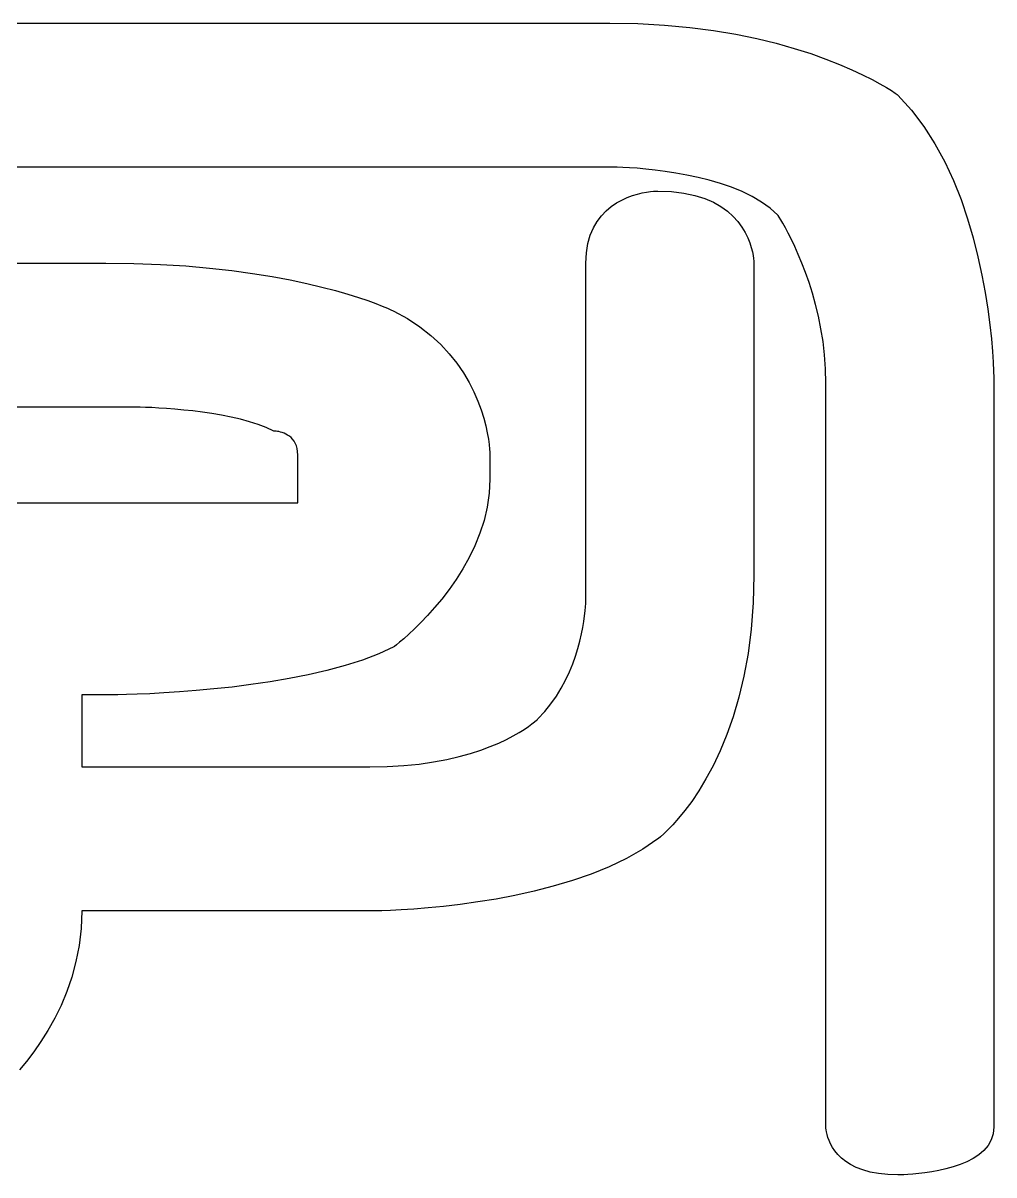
# Model space of a CAD drawing. Extents: x 8 to 213, y -217 to -66.
# Drawn here: x 136.68 to 140.92, y -115.78 to -110.75 of the extents above; entities that cross this region are included whole.
import ezdxf

# ---------------------------------------------------------------- set-up
doc = ezdxf.new("R2010")
doc.units = 0
doc.header["$MEASUREMENT"] = 0

msp = doc.modelspace()

# ---------------------------------------------------------------- linework, layer by layer
for p, q in [((134.0995, -110.7467, -55.0162), (139.2402, -110.7467, -55.0162)), ((139.2402, -110.7467, -55.0162), (139.363, -110.749, -55.0162)), ((139.363, -110.749, -55.0162), (139.4794, -110.7555, -55.0162)), ((139.4794, -110.7555, -55.0162), (139.5896, -110.7658, -55.0162)), ((139.5896, -110.7658, -55.0162), (139.6934, -110.7794, -55.0162)), ((139.6934, -110.7794, -55.0162), (139.791, -110.7959, -55.0162)), ((139.791, -110.7959, -55.0162), (139.8823, -110.8147, -55.0162)), ((139.8823, -110.8147, -55.0162), (139.9673, -110.8354, -55.0162)), ((139.9673, -110.8354, -55.0162), (140.0459, -110.8575, -55.0162)), ((140.0459, -110.8575, -55.0162), (140.1183, -110.8805, -55.0162)), ((140.1183, -110.8805, -55.0162), (140.1844, -110.9041, -55.0162)), ((140.1844, -110.9041, -55.0162), (140.2442, -110.9276, -55.0162)), ((140.2442, -110.9276, -55.0162), (140.2977, -110.9506, -55.0162)), ((140.2977, -110.9506, -55.0162), (140.3449, -110.9728, -55.0162)), ((140.3449, -110.9728, -55.0162), (140.3859, -110.9934, -55.0162)), ((140.3859, -110.9934, -55.0162), (140.4205, -111.0123, -55.0162)), ((140.4205, -111.0123, -55.0162), (140.4488, -111.0287, -55.0162)), ((140.4488, -111.0287, -55.0162), (140.4708, -111.0423, -55.0162)), ((140.4708, -111.0423, -55.0162), (140.4866, -111.0526, -55.0162)), ((140.4866, -111.0526, -55.0162), (140.496, -111.0591, -55.0162)), ((140.496, -111.0591, -55.0162), (140.4992, -111.0614, -55.0162)), ((140.4992, -111.0614, -55.0162), (140.559, -111.1274, -55.0162)), ((140.559, -111.1274, -55.0162), (140.6129, -111.1987, -55.0162)), ((140.6129, -111.1987, -55.0162), (140.6611, -111.2744, -55.0162)), ((140.6611, -111.2744, -55.0162), (140.7039, -111.3535, -55.0162)), ((139.2402, -111.3762, -55.0162), (134.0995, -111.3762, -55.0162)), ((139.244, -111.3762, -55.0162), (139.2402, -111.3762, -55.0162)), ((139.2551, -111.3764, -55.0162), (139.244, -111.3762, -55.0162)), ((139.2728, -111.3769, -55.0162), (139.2551, -111.3764, -55.0162)), ((139.2964, -111.3778, -55.0162), (139.2728, -111.3769, -55.0162)), ((139.3255, -111.3794, -55.0162), (139.2964, -111.3778, -55.0162)), ((139.3592, -111.3818, -55.0162), (139.3255, -111.3794, -55.0162)), ((139.397, -111.3852, -55.0162), (139.3592, -111.3818, -55.0162)), ((139.4383, -111.3896, -55.0162), (139.397, -111.3852, -55.0162)), ((139.4824, -111.3953, -55.0162), (139.4383, -111.3896, -55.0162)), ((140.7039, -111.3535, -55.0162), (140.7418, -111.4352, -55.0162)), ((139.5287, -111.4024, -55.0162), (139.4824, -111.3953, -55.0162)), ((139.5766, -111.4111, -55.0162), (139.5287, -111.4024, -55.0162)), ((139.6255, -111.4215, -55.0162), (139.5766, -111.4111, -55.0162)), ((139.6746, -111.4338, -55.0162), (139.6255, -111.4215, -55.0162)), ((139.7234, -111.4481, -55.0162), (139.6746, -111.4338, -55.0162)), ((140.7418, -111.4352, -55.0162), (140.7749, -111.5184, -55.0162)), ((139.3614, -111.4946, -55.0162), (139.3821, -111.4896, -55.0162)), ((139.3821, -111.4896, -55.0162), (139.4009, -111.486, -55.0162)), ((139.4009, -111.486, -55.0162), (139.4173, -111.4836, -55.0162)), ((139.4173, -111.4836, -55.0162), (139.4309, -111.4821, -55.0162)), ((139.4309, -111.4821, -55.0162), (139.4412, -111.4814, -55.0162)), ((139.4412, -111.4814, -55.0162), (139.4478, -111.4811, -55.0162)), ((139.4478, -111.4811, -55.0162), (139.45, -111.4811, -55.0162)), ((139.45, -111.4811, -55.0162), (139.5099, -111.4834, -55.0162)), ((139.5099, -111.4834, -55.0162), (139.5638, -111.4899, -55.0162)), ((139.5638, -111.4899, -55.0162), (139.612, -111.5002, -55.0162)), ((139.7713, -111.4647, -55.0162), (139.7234, -111.4481, -55.0162)), ((139.8177, -111.4836, -55.0162), (139.7713, -111.4647, -55.0162)), ((139.8618, -111.505, -55.0162), (139.8177, -111.4836, -55.0162)), ((139.2461, -111.5491, -55.0162), (139.2691, -111.5334, -55.0162)), ((139.2691, -111.5334, -55.0162), (139.2927, -111.5204, -55.0162)), ((139.2927, -111.5204, -55.0162), (139.3162, -111.5098, -55.0162)), ((139.3162, -111.5098, -55.0162), (139.3393, -111.5012, -55.0162)), ((139.3393, -111.5012, -55.0162), (139.3614, -111.4946, -55.0162)), ((139.612, -111.5002, -55.0162), (139.6548, -111.5138, -55.0162)), ((139.6548, -111.5138, -55.0162), (139.6926, -111.5303, -55.0162)), ((139.6926, -111.5303, -55.0162), (139.7257, -111.5491, -55.0162)), ((139.903, -111.5291, -55.0162), (139.8618, -111.505, -55.0162)), ((139.9409, -111.5561, -55.0162), (139.903, -111.5291, -55.0162)), ((140.7749, -111.5184, -55.0162), (140.8036, -111.6023, -55.0162)), ((139.1845, -111.6139, -55.0162), (139.2033, -111.589, -55.0162)), ((139.2033, -111.589, -55.0162), (139.224, -111.5675, -55.0162)), ((139.224, -111.5675, -55.0162), (139.2461, -111.5491, -55.0162)), ((139.7257, -111.5491, -55.0162), (139.7544, -111.5698, -55.0162)), ((139.7544, -111.5698, -55.0162), (139.779, -111.5919, -55.0162)), ((139.779, -111.5919, -55.0162), (139.7999, -111.6149, -55.0162)), ((139.9746, -111.586, -55.0162), (139.9409, -111.5561, -55.0162)), ((139.9761, -111.5883, -55.0162), (139.9746, -111.586, -55.0162)), ((139.9805, -111.5952, -55.0162), (139.9761, -111.5883, -55.0162)), ((139.1544, -111.6744, -55.0162), (139.168, -111.6422, -55.0162)), ((139.168, -111.6422, -55.0162), (139.1845, -111.6139, -55.0162)), ((139.7999, -111.6149, -55.0162), (139.8172, -111.6384, -55.0162)), ((139.8172, -111.6384, -55.0162), (139.8314, -111.662, -55.0162)), ((139.9873, -111.6065, -55.0162), (139.9805, -111.5952, -55.0162)), ((139.9964, -111.6221, -55.0162), (139.9873, -111.6065, -55.0162)), ((140.0074, -111.6417, -55.0162), (139.9964, -111.6221, -55.0162)), ((140.0199, -111.6653, -55.0162), (140.0074, -111.6417, -55.0162)), ((140.8036, -111.6023, -55.0162), (140.8282, -111.6859, -55.0162)), ((139.1441, -111.7105, -55.0162), (139.1544, -111.6744, -55.0162)), ((139.8314, -111.662, -55.0162), (139.8428, -111.685, -55.0162)), ((139.8428, -111.685, -55.0162), (139.8517, -111.7071, -55.0162)), ((140.0337, -111.6927, -55.0162), (140.0199, -111.6653, -55.0162)), ((140.0485, -111.7236, -55.0162), (140.0337, -111.6927, -55.0162)), ((140.8282, -111.6859, -55.0162), (140.849, -111.7682, -55.0162)), ((139.1376, -111.7509, -55.0162), (139.1441, -111.7105, -55.0162)), ((139.8517, -111.7071, -55.0162), (139.8584, -111.7278, -55.0162)), ((139.8584, -111.7278, -55.0162), (139.8631, -111.7466, -55.0162)), ((140.0638, -111.7581, -55.0162), (140.0485, -111.7236, -55.0162)), ((139.1353, -111.7958, -55.0162), (139.1376, -111.7509, -55.0162)), ((139.8631, -111.7466, -55.0162), (139.8663, -111.7631, -55.0162)), ((139.8663, -111.7631, -55.0162), (139.8683, -111.7767, -55.0162)), ((139.8683, -111.7767, -55.0162), (139.8693, -111.787, -55.0162)), ((139.8693, -111.787, -55.0162), (139.8696, -111.7935, -55.0162)), ((139.8696, -111.7935, -55.0162), (139.8697, -111.7958, -55.0162)), ((140.0795, -111.7958, -55.0162), (140.0638, -111.7581, -55.0162)), ((140.849, -111.7682, -55.0162), (140.8664, -111.8483, -55.0162)), ((136.1978, -111.7958, -55.0162), (137.0371, -111.7958, -55.0162)), ((137.0371, -111.7958, -55.0162), (137.1598, -111.7973, -55.0162)), ((137.1598, -111.7973, -55.0162), (137.2763, -111.8017, -55.0162)), ((137.2763, -111.8017, -55.0162), (137.3864, -111.8086, -55.0162)), ((137.3864, -111.8086, -55.0162), (137.4903, -111.8176, -55.0162)), ((137.4903, -111.8176, -55.0162), (137.5879, -111.8286, -55.0162)), ((137.5879, -111.8286, -55.0162), (137.6791, -111.8411, -55.0162)), ((137.6791, -111.8411, -55.0162), (137.7641, -111.8549, -55.0162)), ((139.1353, -113.2646, -55.0162), (139.1353, -111.7958, -55.0162)), ((139.8697, -111.7958, -55.0162), (139.8697, -113.1597, -55.0162)), ((140.0952, -111.8367, -55.0162), (140.0795, -111.7958, -55.0162)), ((140.1106, -111.8806, -55.0162), (140.0952, -111.8367, -55.0162)), ((137.7641, -111.8549, -55.0162), (137.8428, -111.8697, -55.0162)), ((137.8428, -111.8697, -55.0162), (137.9152, -111.885, -55.0162)), ((137.9152, -111.885, -55.0162), (137.9813, -111.9007, -55.0162)), ((140.1253, -111.9273, -55.0162), (140.1106, -111.8806, -55.0162)), ((140.8664, -111.8483, -55.0162), (140.8806, -111.9252, -55.0162)), ((137.9813, -111.9007, -55.0162), (138.0411, -111.9164, -55.0162)), ((138.0411, -111.9164, -55.0162), (138.0946, -111.9318, -55.0162)), ((138.0946, -111.9318, -55.0162), (138.1418, -111.9465, -55.0162)), ((140.1391, -111.9767, -55.0162), (140.1253, -111.9273, -55.0162)), ((140.8806, -111.9252, -55.0162), (140.892, -111.9981, -55.0162)), ((138.1418, -111.9465, -55.0162), (138.1827, -111.9603, -55.0162)), ((138.1827, -111.9603, -55.0162), (138.2173, -111.9729, -55.0162)), ((138.2173, -111.9729, -55.0162), (138.2457, -111.9838, -55.0162)), ((138.2457, -111.9838, -55.0162), (138.2677, -111.9929, -55.0162)), ((138.2677, -111.9929, -55.0162), (138.2834, -111.9998, -55.0162)), ((140.1516, -112.0286, -55.0162), (140.1391, -111.9767, -55.0162)), ((138.2834, -111.9998, -55.0162), (138.2929, -112.0041, -55.0162)), ((138.2929, -112.0041, -55.0162), (138.296, -112.0056, -55.0162)), ((138.296, -112.0056, -55.0162), (138.3559, -112.0386, -55.0162)), ((138.3559, -112.0386, -55.0162), (138.4097, -112.0743, -55.0162)), ((140.1626, -112.0829, -55.0162), (140.1516, -112.0286, -55.0162)), ((140.892, -111.9981, -55.0162), (140.9008, -112.0659, -55.0162)), ((138.4097, -112.0743, -55.0162), (138.4579, -112.1121, -55.0162)), ((140.1717, -112.1393, -55.0162), (140.1626, -112.0829, -55.0162)), ((140.9008, -112.0659, -55.0162), (140.9075, -112.1278, -55.0162)), ((138.4579, -112.1121, -55.0162), (138.5008, -112.1517, -55.0162)), ((140.1785, -112.1978, -55.0162), (140.1717, -112.1393, -55.0162)), ((140.9075, -112.1278, -55.0162), (140.9122, -112.1827, -55.0162)), ((138.5008, -112.1517, -55.0162), (138.5386, -112.1925, -55.0162)), ((138.5386, -112.1925, -55.0162), (138.5717, -112.2341, -55.0162)), ((140.9122, -112.1827, -55.0162), (140.9155, -112.2297, -55.0162)), ((138.5717, -112.2341, -55.0162), (138.6004, -112.2761, -55.0162)), ((140.1829, -112.2582, -55.0162), (140.1785, -112.1978, -55.0162)), ((140.9155, -112.2297, -55.0162), (140.9174, -112.268, -55.0162)), ((138.6004, -112.2761, -55.0162), (138.625, -112.3179, -55.0162)), ((140.1844, -112.3204, -55.0162), (140.1829, -112.2582, -55.0162)), ((140.9174, -112.268, -55.0162), (140.9184, -112.2965, -55.0162)), ((140.9184, -112.2965, -55.0162), (140.9188, -112.3142, -55.0162)), ((138.625, -112.3179, -55.0162), (138.6458, -112.359, -55.0162)), ((140.1844, -115.5726, -55.0162), (140.1844, -112.3204, -55.0162)), ((140.9188, -112.3142, -55.0162), (140.9188, -112.3204, -55.0162)), ((140.9188, -112.3204, -55.0162), (140.9188, -115.5726, -55.0162)), ((138.6458, -112.359, -55.0162), (138.6632, -112.3991, -55.0162)), ((137.142, -112.4253, -55.0162), (136.0929, -112.4253, -55.0162)), ((137.145, -112.4253, -55.0162), (137.142, -112.4253, -55.0162)), ((137.1539, -112.4254, -55.0162), (137.145, -112.4253, -55.0162)), ((137.1682, -112.4256, -55.0162), (137.1539, -112.4254, -55.0162)), ((137.1873, -112.4261, -55.0162), (137.1682, -112.4256, -55.0162)), ((137.2108, -112.4269, -55.0162), (137.1873, -112.4261, -55.0162)), ((137.2383, -112.4281, -55.0162), (137.2108, -112.4269, -55.0162)), ((137.2692, -112.4298, -55.0162), (137.2383, -112.4281, -55.0162)), ((137.3031, -112.432, -55.0162), (137.2692, -112.4298, -55.0162)), ((137.3396, -112.4348, -55.0162), (137.3031, -112.432, -55.0162)), ((137.378, -112.4384, -55.0162), (137.3396, -112.4348, -55.0162)), ((137.4181, -112.4427, -55.0162), (137.378, -112.4384, -55.0162)), ((137.4592, -112.4479, -55.0162), (137.4181, -112.4427, -55.0162)), ((137.501, -112.4541, -55.0162), (137.4592, -112.4479, -55.0162)), ((138.6632, -112.3991, -55.0162), (138.6774, -112.4375, -55.0162)), ((138.6774, -112.4375, -55.0162), (138.6888, -112.474, -55.0162)), ((137.543, -112.4613, -55.0162), (137.501, -112.4541, -55.0162)), ((137.5846, -112.4695, -55.0162), (137.543, -112.4613, -55.0162)), ((137.6254, -112.479, -55.0162), (137.5846, -112.4695, -55.0162)), ((137.665, -112.4897, -55.0162), (137.6254, -112.479, -55.0162)), ((137.7028, -112.5018, -55.0162), (137.665, -112.4897, -55.0162)), ((138.6888, -112.474, -55.0162), (138.6977, -112.5079, -55.0162)), ((137.7385, -112.5152, -55.0162), (137.7028, -112.5018, -55.0162)), ((137.7715, -112.5302, -55.0162), (137.7385, -112.5152, -55.0162)), ((137.7722, -112.5302, -55.0162), (137.7715, -112.5302, -55.0162)), ((137.7744, -112.5303, -55.0162), (137.7722, -112.5302, -55.0162)), ((137.7778, -112.5306, -55.0162), (137.7744, -112.5303, -55.0162)), ((137.7824, -112.531, -55.0162), (137.7778, -112.5306, -55.0162)), ((137.7878, -112.5318, -55.0162), (137.7824, -112.531, -55.0162)), ((137.7941, -112.533, -55.0162), (137.7878, -112.5318, -55.0162)), ((137.801, -112.5347, -55.0162), (137.7941, -112.533, -55.0162)), ((137.8084, -112.5369, -55.0162), (137.801, -112.5347, -55.0162)), ((137.8161, -112.5398, -55.0162), (137.8084, -112.5369, -55.0162)), ((137.8239, -112.5433, -55.0162), (137.8161, -112.5398, -55.0162)), ((137.8317, -112.5477, -55.0162), (137.8239, -112.5433, -55.0162)), ((137.8394, -112.5529, -55.0162), (137.8317, -112.5477, -55.0162)), ((138.6977, -112.5079, -55.0162), (138.7043, -112.5388, -55.0162)), ((138.7043, -112.5388, -55.0162), (138.7091, -112.5663, -55.0162)), ((137.8468, -112.559, -55.0162), (137.8394, -112.5529, -55.0162)), ((137.8537, -112.5662, -55.0162), (137.8468, -112.559, -55.0162)), ((137.86, -112.5745, -55.0162), (137.8537, -112.5662, -55.0162)), ((137.8655, -112.5839, -55.0162), (137.86, -112.5745, -55.0162)), ((137.87, -112.5946, -55.0162), (137.8655, -112.5839, -55.0162)), ((137.8734, -112.6067, -55.0162), (137.87, -112.5946, -55.0162)), ((138.7091, -112.5663, -55.0162), (138.7123, -112.5898, -55.0162)), ((138.7123, -112.5898, -55.0162), (138.7142, -112.6089, -55.0162)), ((137.8756, -112.6201, -55.0162), (137.8734, -112.6067, -55.0162)), ((137.8764, -112.6351, -55.0162), (137.8756, -112.6201, -55.0162)), ((137.8764, -112.8449, -55.0162), (137.8764, -112.6351, -55.0162)), ((138.7142, -112.6089, -55.0162), (138.7152, -112.6231, -55.0162)), ((138.7152, -112.6231, -55.0162), (138.7156, -112.632, -55.0162)), ((138.7156, -112.632, -55.0162), (138.7157, -112.6351, -55.0162)), ((138.7157, -112.6351, -55.0162), (138.7157, -112.74, -55.0162)), ((138.7157, -112.74, -55.0162), (138.7126, -112.8022, -55.0162)), ((135.2536, -112.8449, -55.0162), (137.8764, -112.8449, -55.0162)), ((138.7126, -112.8022, -55.0162), (138.7039, -112.8626, -55.0162)), ((138.7039, -112.8626, -55.0162), (138.6902, -112.9211, -55.0162)), ((138.6902, -112.9211, -55.0162), (138.672, -112.9775, -55.0162)), ((138.672, -112.9775, -55.0162), (138.6501, -113.0318, -55.0162)), ((138.6501, -113.0318, -55.0162), (138.625, -113.0837, -55.0162)), ((138.625, -113.0837, -55.0162), (138.5974, -113.1331, -55.0162)), ((138.5974, -113.1331, -55.0162), (138.5679, -113.1798, -55.0162)), ((138.5679, -113.1798, -55.0162), (138.5372, -113.2237, -55.0162)), ((139.8697, -113.1597, -55.0162), (139.8666, -113.2817, -55.0162)), ((138.5372, -113.2237, -55.0162), (138.5058, -113.2646, -55.0162)), ((138.4745, -113.3023, -55.0162), (138.4437, -113.3368, -55.0162)), ((138.5058, -113.2646, -55.0162), (138.4745, -113.3023, -55.0162)), ((139.132, -113.317, -55.0162), (139.1336, -113.299, -55.0162)), ((139.1336, -113.299, -55.0162), (139.1346, -113.2844, -55.0162)), ((139.1346, -113.2844, -55.0162), (139.1351, -113.2736, -55.0162)), ((139.1351, -113.2736, -55.0162), (139.1353, -113.2669, -55.0162)), ((139.1353, -113.2669, -55.0162), (139.1353, -113.2646, -55.0162)), ((139.8666, -113.2817, -55.0162), (139.8579, -113.3959, -55.0162)), ((138.4437, -113.3368, -55.0162), (138.4142, -113.3677, -55.0162)), ((139.1263, -113.3623, -55.0162), (139.1296, -113.3382, -55.0162)), ((139.1296, -113.3382, -55.0162), (139.132, -113.317, -55.0162)), ((138.3867, -113.3951, -55.0162), (138.3616, -113.4187, -55.0162)), ((138.4142, -113.3677, -55.0162), (138.3867, -113.3951, -55.0162)), ((139.1162, -113.4175, -55.0162), (139.1219, -113.3888, -55.0162)), ((139.1219, -113.3888, -55.0162), (139.1263, -113.3623, -55.0162)), ((139.8579, -113.3959, -55.0162), (139.8442, -113.5027, -55.0162)), ((138.3215, -113.4539, -55.0162), (138.3078, -113.4652, -55.0162)), ((138.3397, -113.4383, -55.0162), (138.3215, -113.4539, -55.0162)), ((138.3616, -113.4187, -55.0162), (138.3397, -113.4383, -55.0162)), ((139.1004, -113.4804, -55.0162), (139.1091, -113.4482, -55.0162)), ((139.1091, -113.4482, -55.0162), (139.1162, -113.4175, -55.0162)), ((138.2301, -113.5043, -55.0162), (138.1588, -113.5313, -55.0162)), ((138.296, -113.4744, -55.0162), (138.2301, -113.5043, -55.0162)), ((138.2991, -113.4721, -55.0162), (138.296, -113.4744, -55.0162)), ((138.3078, -113.4652, -55.0162), (138.2991, -113.4721, -55.0162)), ((139.09, -113.5139, -55.0162), (139.1004, -113.4804, -55.0162)), ((139.8442, -113.5027, -55.0162), (139.826, -113.602, -55.0162)), ((138.0831, -113.5554, -55.0162), (138.0039, -113.5768, -55.0162)), ((138.1588, -113.5313, -55.0162), (138.0831, -113.5554, -55.0162)), ((139.0633, -113.5833, -55.0162), (139.0777, -113.5483, -55.0162)), ((139.0777, -113.5483, -55.0162), (139.09, -113.5139, -55.0162)), ((137.9223, -113.5957, -55.0162), (137.839, -113.6123, -55.0162)), ((138.0039, -113.5768, -55.0162), (137.9223, -113.5957, -55.0162)), ((139.0468, -113.6187, -55.0162), (139.0633, -113.5833, -55.0162)), ((139.826, -113.602, -55.0162), (139.8041, -113.6941, -55.0162)), ((137.5893, -113.6493, -55.0162), (137.5092, -113.658, -55.0162)), ((137.6716, -113.6389, -55.0162), (137.5893, -113.6493, -55.0162)), ((137.7551, -113.6266, -55.0162), (137.6716, -113.6389, -55.0162)), ((137.839, -113.6123, -55.0162), (137.7551, -113.6266, -55.0162)), ((139.0064, -113.6891, -55.0162), (139.0279, -113.654, -55.0162)), ((139.0279, -113.654, -55.0162), (139.0468, -113.6187, -55.0162)), ((137.0371, -113.6842, -55.0162), (136.9322, -113.6842, -55.0162)), ((136.9322, -113.6842, -55.0162), (136.9322, -113.999, -55.0162)), ((137.0432, -113.6842, -55.0162), (137.0371, -113.6842, -55.0162)), ((137.061, -113.684, -55.0162), (137.0432, -113.6842, -55.0162)), ((137.0895, -113.6835, -55.0162), (137.061, -113.684, -55.0162)), ((137.1277, -113.6826, -55.0162), (137.0895, -113.6835, -55.0162)), ((137.1748, -113.681, -55.0162), (137.1277, -113.6826, -55.0162)), ((137.2297, -113.6786, -55.0162), (137.1748, -113.681, -55.0162)), ((137.2915, -113.6752, -55.0162), (137.2297, -113.6786, -55.0162)), ((137.3594, -113.6708, -55.0162), (137.2915, -113.6752, -55.0162)), ((137.4322, -113.6651, -55.0162), (137.3594, -113.6708, -55.0162)), ((137.5092, -113.658, -55.0162), (137.4322, -113.6651, -55.0162)), ((138.9823, -113.7235, -55.0162), (139.0064, -113.6891, -55.0162)), ((139.8041, -113.6941, -55.0162), (139.779, -113.7791, -55.0162)), ((138.9255, -113.7891, -55.0162), (138.9554, -113.7569, -55.0162)), ((138.9554, -113.7569, -55.0162), (138.9823, -113.7235, -55.0162)), ((138.8995, -113.811, -55.0162), (138.911, -113.8019, -55.0162)), ((138.911, -113.8019, -55.0162), (138.9191, -113.795, -55.0162)), ((138.9191, -113.795, -55.0162), (138.9239, -113.7907, -55.0162)), ((138.9239, -113.7907, -55.0162), (138.9255, -113.7891, -55.0162)), ((139.779, -113.7791, -55.0162), (139.7515, -113.8572, -55.0162)), ((138.8181, -113.863, -55.0162), (138.8439, -113.8483, -55.0162)), ((138.8439, -113.8483, -55.0162), (138.866, -113.8345, -55.0162)), ((138.866, -113.8345, -55.0162), (138.8845, -113.8219, -55.0162)), ((138.8845, -113.8219, -55.0162), (138.8995, -113.811, -55.0162)), ((139.7515, -113.8572, -55.0162), (139.722, -113.9285, -55.0162)), ((138.7176, -113.9097, -55.0162), (138.755, -113.8941, -55.0162)), ((138.755, -113.8941, -55.0162), (138.7885, -113.8784, -55.0162)), ((138.7885, -113.8784, -55.0162), (138.8181, -113.863, -55.0162)), ((138.5271, -113.9662, -55.0162), (138.5811, -113.9536, -55.0162)), ((138.5811, -113.9536, -55.0162), (138.6307, -113.9398, -55.0162)), ((138.6307, -113.9398, -55.0162), (138.6762, -113.9251, -55.0162)), ((138.6762, -113.9251, -55.0162), (138.7176, -113.9097, -55.0162)), ((139.722, -113.9285, -55.0162), (139.6912, -113.9932, -55.0162)), ((136.9322, -113.999, -55.0162), (138.1911, -113.999, -55.0162)), ((138.1911, -113.999, -55.0162), (138.2674, -113.9974, -55.0162)), ((138.2674, -113.9974, -55.0162), (138.3391, -113.9931, -55.0162)), ((138.3391, -113.9931, -55.0162), (138.4063, -113.9862, -55.0162)), ((138.4063, -113.9862, -55.0162), (138.4689, -113.9771, -55.0162)), ((138.4689, -113.9771, -55.0162), (138.5271, -113.9662, -55.0162)), ((139.6912, -113.9932, -55.0162), (139.6599, -114.0514, -55.0162)), ((139.6599, -114.0514, -55.0162), (139.6285, -114.1034, -55.0162)), ((139.6285, -114.1034, -55.0162), (139.5978, -114.1492, -55.0162)), ((139.5978, -114.1492, -55.0162), (139.5683, -114.189, -55.0162)), ((139.5683, -114.189, -55.0162), (139.5407, -114.2231, -55.0162)), ((139.5156, -114.2514, -55.0162), (139.4937, -114.2743, -55.0162)), ((139.5407, -114.2231, -55.0162), (139.5156, -114.2514, -55.0162)), ((139.4531, -114.3113, -55.0162), (139.45, -114.3137, -55.0162)), ((139.4618, -114.304, -55.0162), (139.4531, -114.3113, -55.0162)), ((139.4755, -114.2917, -55.0162), (139.4618, -114.304, -55.0162)), ((139.4937, -114.2743, -55.0162), (139.4755, -114.2917, -55.0162)), ((139.3841, -114.3586, -55.0162), (139.3128, -114.399, -55.0162)), ((139.45, -114.3137, -55.0162), (139.3841, -114.3586, -55.0162)), ((139.3128, -114.399, -55.0162), (139.2371, -114.4351, -55.0162)), ((139.2371, -114.4351, -55.0162), (139.158, -114.4673, -55.0162)), ((139.0763, -114.4957, -55.0162), (138.993, -114.5205, -55.0162)), ((139.158, -114.4673, -55.0162), (139.0763, -114.4957, -55.0162)), ((138.8256, -114.5605, -55.0162), (138.7433, -114.5761, -55.0162)), ((138.9092, -114.542, -55.0162), (138.8256, -114.5605, -55.0162)), ((138.993, -114.5205, -55.0162), (138.9092, -114.542, -55.0162)), ((138.5134, -114.6083, -55.0162), (138.4456, -114.6149, -55.0162)), ((138.5862, -114.5998, -55.0162), (138.5134, -114.6083, -55.0162)), ((138.6632, -114.5891, -55.0162), (138.5862, -114.5998, -55.0162)), ((138.7433, -114.5761, -55.0162), (138.6632, -114.5891, -55.0162)), ((136.9322, -114.6284, -55.0162), (136.9291, -114.7055, -55.0162)), ((138.1911, -114.6284, -55.0162), (136.9322, -114.6284, -55.0162)), ((136.9322, -114.6284, -55.0162), (136.9322, -114.6284, -55.0162)), ((138.1972, -114.6284, -55.0162), (138.1911, -114.6284, -55.0162)), ((138.215, -114.6281, -55.0162), (138.1972, -114.6284, -55.0162)), ((138.2435, -114.6274, -55.0162), (138.215, -114.6281, -55.0162)), ((138.2817, -114.6259, -55.0162), (138.2435, -114.6274, -55.0162)), ((138.3288, -114.6235, -55.0162), (138.2817, -114.6259, -55.0162)), ((138.3837, -114.6199, -55.0162), (138.3288, -114.6235, -55.0162)), ((138.4456, -114.6149, -55.0162), (138.3837, -114.6199, -55.0162)), ((136.9291, -114.7055, -55.0162), (136.9204, -114.7794, -55.0162)), ((136.9204, -114.7794, -55.0162), (136.9067, -114.85, -55.0162)), ((136.9067, -114.85, -55.0162), (136.8885, -114.9172, -55.0162)), ((136.8885, -114.9172, -55.0162), (136.8666, -114.9809, -55.0162)), ((136.8666, -114.9809, -55.0162), (136.8415, -115.0411, -55.0162)), ((136.8415, -115.0411, -55.0162), (136.8139, -115.0976, -55.0162)), ((136.8139, -115.0976, -55.0162), (136.7844, -115.1505, -55.0162)), ((136.7844, -115.1505, -55.0162), (136.7537, -115.1996, -55.0162)), ((136.7537, -115.1996, -55.0162), (136.7223, -115.2448, -55.0162)), ((136.7223, -115.2448, -55.0162), (136.691, -115.2861, -55.0162)), ((136.691, -115.2861, -55.0162), (136.6602, -115.3234, -55.0162)), ((140.1845, -115.5742, -55.0162), (140.1844, -115.5726, -55.0162)), ((140.1847, -115.5785, -55.0162), (140.1845, -115.5742, -55.0162)), ((140.1855, -115.5854, -55.0162), (140.1847, -115.5785, -55.0162)), ((140.1869, -115.5945, -55.0162), (140.1855, -115.5854, -55.0162)), ((140.1893, -115.6054, -55.0162), (140.1869, -115.5945, -55.0162)), ((140.1929, -115.618, -55.0162), (140.1893, -115.6054, -55.0162)), ((140.1979, -115.6318, -55.0162), (140.1929, -115.618, -55.0162)), ((140.9158, -115.6026, -55.0162), (140.9071, -115.6295, -55.0162)), ((140.9188, -115.5726, -55.0162), (140.9158, -115.6026, -55.0162)), ((140.2046, -115.6465, -55.0162), (140.1979, -115.6318, -55.0162)), ((140.2131, -115.6619, -55.0162), (140.2046, -115.6465, -55.0162)), ((140.2238, -115.6776, -55.0162), (140.2131, -115.6619, -55.0162)), ((140.8933, -115.6536, -55.0162), (140.8752, -115.675, -55.0162)), ((140.9071, -115.6295, -55.0162), (140.8933, -115.6536, -55.0162)), ((140.2368, -115.6932, -55.0162), (140.2238, -115.6776, -55.0162)), ((140.2524, -115.7086, -55.0162), (140.2368, -115.6932, -55.0162)), ((140.2709, -115.7233, -55.0162), (140.2524, -115.7086, -55.0162)), ((140.8282, -115.7105, -55.0162), (140.8006, -115.7248, -55.0162)), ((140.8532, -115.6939, -55.0162), (140.8282, -115.7105, -55.0162)), ((140.8752, -115.675, -55.0162), (140.8532, -115.6939, -55.0162)), ((140.2924, -115.7371, -55.0162), (140.2709, -115.7233, -55.0162)), ((140.3172, -115.7497, -55.0162), (140.2924, -115.7371, -55.0162)), ((140.3456, -115.7606, -55.0162), (140.3172, -115.7497, -55.0162)), ((140.3777, -115.7697, -55.0162), (140.3456, -115.7606, -55.0162)), ((140.4139, -115.7766, -55.0162), (140.3777, -115.7697, -55.0162)), ((140.6469, -115.769, -55.0162), (140.6174, -115.7735, -55.0162)), ((140.6776, -115.7633, -55.0162), (140.6469, -115.769, -55.0162)), ((140.709, -115.7562, -55.0162), (140.6776, -115.7633, -55.0162)), ((140.7404, -115.7476, -55.0162), (140.709, -115.7562, -55.0162)), ((140.7711, -115.7371, -55.0162), (140.7404, -115.7476, -55.0162)), ((140.8006, -115.7248, -55.0162), (140.7711, -115.7371, -55.0162)), ((140.4543, -115.7809, -55.0162), (140.4139, -115.7766, -55.0162)), ((140.4992, -115.7825, -55.0162), (140.4543, -115.7809, -55.0162)), ((140.5022, -115.7824, -55.0162), (140.4992, -115.7825, -55.0162)), ((140.5109, -115.7823, -55.0162), (140.5022, -115.7824, -55.0162)), ((140.5247, -115.7818, -55.0162), (140.5109, -115.7823, -55.0162)), ((140.5428, -115.7808, -55.0162), (140.5247, -115.7818, -55.0162)), ((140.5647, -115.7792, -55.0162), (140.5428, -115.7808, -55.0162)), ((140.5898, -115.7768, -55.0162), (140.5647, -115.7792, -55.0162)), ((140.6174, -115.7735, -55.0162), (140.5898, -115.7768, -55.0162))]:
    msp.add_line(p, q)

doc.saveas('drawing.dxf')
